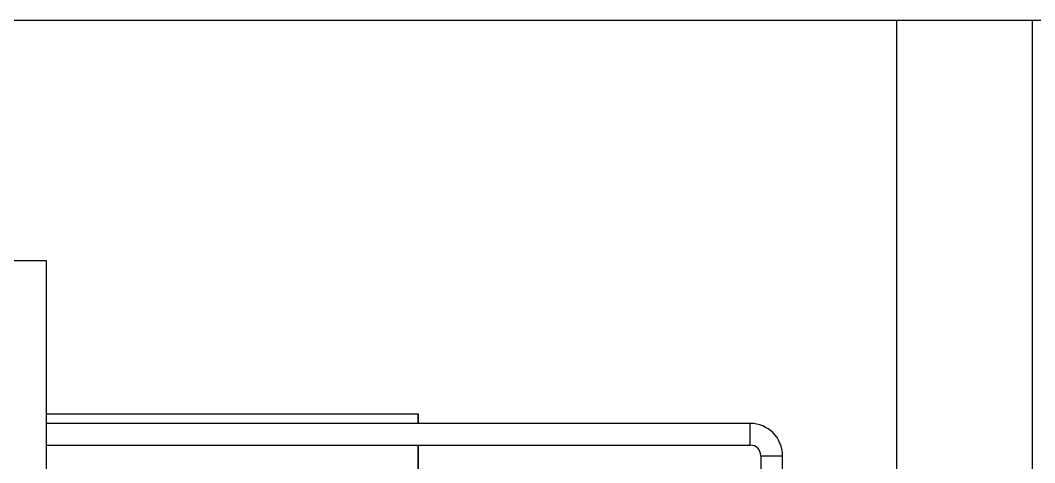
# Model space of a CAD drawing. Header units: millimetres. Extents: x -13464 to 9471, y -517 to 17126.
# Drawn here: x 5906 to 8277, y 1549 to 2583 of the extents above; entities that cross this region are included whole.
import ezdxf

# ---------------------------------------------------------------- set-up
doc = ezdxf.new("R2010")
doc.units = ezdxf.units.MM

msp = doc.modelspace()

# ---------------------------------------------------------------- linework, layer by layer
at = {"color": 7, "linetype": 'Continuous', "lineweight": 25}
for p, q in [((3076.9, 2583), (7953.7, 2583)), ((7953.7, 2583), (7953.7, 1523.5)), ((7953.7, 2583), (8271.2, 2583)), ((8271.2, 2583), (8271.2, -417)), ((8271.2, 2583), (8421.2, 2583)), ((4766.2, 2021.4), (5966.2, 2021.4)), ((5966.2, 2021.4), (5966.2, -417)), ((5966.2, 1662.5), (6836.1, 1662.5)), ((5966.2, 1662.5), (6836.1, 1662.5)), ((6836.1, 1662.5), (6836.1, 1640.4)), ((6836.1, 1640.4), (6836.1, 1662.5)), ((7612.1, 1640.4), (5966.2, 1640.4)), ((7612.1, 1589.6), (7612.1, 1640.4)), ((5966.2, 1589.6), (7612.1, 1589.6)), ((6836.1, 1589.6), (6836.1, 1400.9)), ((6836.1, 1400.9), (6836.1, 1589.6)), ((7636.7, 1565), (7636.7, -163.8)), ((7636.7, 1565), (7687.5, 1565)), ((7687.5, -163.8), (7687.5, 1565))]:
    msp.add_line(p, q, dxfattribs=at)
for radius in [75.4, 24.6]:
    msp.add_arc((7612.1, 1565), radius, 0, 90, dxfattribs=at)

doc.saveas('drawing.dxf')
